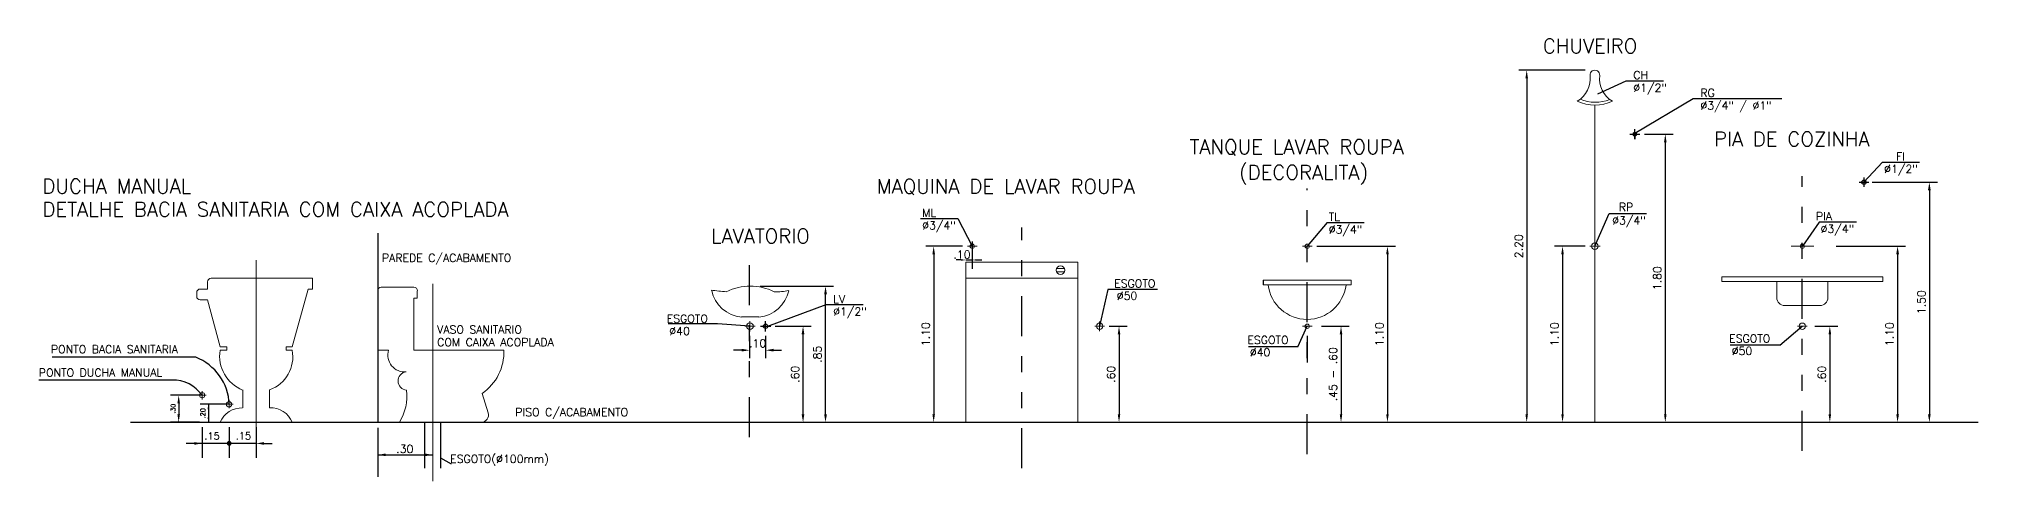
# Model space of a CAD drawing. Header units: millimetres. Extents: x -1292 to 2253, y 326 to 453.
# Drawn here: x 2211.36 to 2223.47, y 376.82 to 379.59 of the extents above; entities that cross this region are included whole.
import ezdxf
from ezdxf.enums import TextEntityAlignment as Align

# ---------------------------------------------------------------- set-up
doc = ezdxf.new("R2010")
doc.units = ezdxf.units.MM
doc.header["$LTSCALE"] = 0.5
doc.linetypes.add('DASHDOT2', pattern=[12.7, 6.35, -3.175, 0, -3.175])
doc.linetypes.add('DIVIDE', pattern=[1.25, 0.5, -0.25, 0, -0.25, 0, -0.25])
doc.layers.add('BLOCOS HIDRAULICA', color=4, linetype='Continuous', lineweight=9)
for name, color, linetype in [('CERC02', 3, 'Continuous'), ('LAYER8', 9, 'Continuous'), ('TEXT', 2, 'Continuous'), ('TUBELPAREDE', 2, 'Continuous'), ('TUBULACAO', 2, 'Continuous')]:
    doc.layers.add(name, color=color, linetype=linetype)
doc.styles.add('ROMANS', font='romans')

msp = doc.modelspace()

# ---------------------------------------------------------------- linework, layer by layer
at = {"linetype": 'ByBlock'}
for p, q in [((2217.117, 378.203), (2217.087, 378.203)), ((2217.147, 378.203), (2217.187, 378.203)), ((2217.217, 378.203), (2217.247, 378.203)), ((2212.544, 377.301), (2212.364, 377.301)), ((2212.359, 377.189), (2212.178, 377.189))]:
    msp.add_line(p, q, dxfattribs=at)
msp.add_line((2217.187, 378.259), (2217.187, 378.147))
at = {"color": 8}
for p, q in [((2212.335, 377.595), (2211.439, 377.595)), ((2212.189, 377.453), (2211.355, 377.453)), ((2212.414, 377.189), (2212.414, 377.189))]:
    msp.add_line(p, q, dxfattribs=at)
at = {"color": 8, "linetype": 'ByBlock'}
for p, q in [((2212.359, 377.358), (2212.178, 377.358)), ((2212.229, 377.307), (2212.229, 377.239)), ((2212.415, 377.301), (2212.415, 377.189)), ((2212.376, 377.159), (2212.376, 376.967)), ((2212.544, 377.159), (2212.544, 376.967)), ((2212.544, 377.159), (2212.544, 376.967)), ((2212.713, 377.159), (2212.713, 376.967)), ((2213.473, 377.155), (2213.473, 376.848)), ((2212.713, 377.057), (2212.276, 377.057)), ((2212.763, 377.057), (2212.813, 377.057))]:
    msp.add_line(p, q, dxfattribs=at)
at = {"color": 8}
for centre, radius, start, end in [((2212.217, 377.289), 0.328, 2.1023, 68.8424), ((2212.194, 377.234), 0.219, 34.3393, 91.4406)]:
    msp.add_arc(centre, radius, start, end, dxfattribs=at)
at = {"linetype": 'ByBlock'}
for points in [[(2217.117, 378.208), (2217.117, 378.198), (2217.147, 378.203)], [(2217.217, 378.208), (2217.217, 378.198), (2217.187, 378.203)]]:
    msp.add_solid(points, dxfattribs=at)
at = {"color": 8, "linetype": 'ByBlock'}
for points in [[(2212.221, 377.307), (2212.237, 377.307), (2212.229, 377.358)], [(2212.221, 377.239), (2212.237, 377.239), (2212.229, 377.189)], [(2212.409, 377.27), (2212.42, 377.27), (2212.415, 377.301)], [(2212.409, 377.22), (2212.42, 377.22), (2212.415, 377.189)], [(2212.326, 377.065), (2212.326, 377.048), (2212.376, 377.057)], [(2212.763, 377.065), (2212.763, 377.048), (2212.713, 377.057)]]:
    msp.add_solid(points, dxfattribs=at)
at = {"layer": 'BLOCOS HIDRAULICA'}
for p, q in [((2221.077, 378.309), (2221.077, 379.17)), ((2221.077, 378.257), (2221.077, 378.321)), ((2217.147, 378.189), (2217.147, 377.189)), ((2217.147, 378.189), (2217.847, 378.189)), ((2217.157, 378.289), (2217.217, 378.289)), ((2217.847, 378.189), (2217.847, 377.189)), ((2219.25, 378.289), (2219.31, 378.289)), ((2221.045, 378.289), (2221.109, 378.289)), ((2221.077, 377.189), (2221.077, 378.269)), ((2222.303, 378.289), (2222.444, 378.289)), ((2222.343, 378.289), (2222.403, 378.289)), ((2212.409, 378.021), (2212.409, 378.066)), ((2212.432, 378.089), (2213.066, 378.089)), ((2213.066, 378.089), (2213.066, 378.021)), ((2213.816, 376.821), (2213.816, 378.053)), ((2217.147, 378.089), (2217.847, 378.089)), ((2217.713, 378.149), (2217.763, 378.149)), ((2217.713, 378.129), (2217.763, 378.129)), ((2219.555, 378.077), (2219.005, 378.077)), ((2219.005, 378.047), (2219.555, 378.047)), ((2219.555, 378.077), (2219.555, 378.047)), ((2222.876, 378.098), (2221.87, 378.098)), ((2221.87, 378.068), (2221.87, 378.098)), ((2221.87, 378.068), (2222.876, 378.068)), ((2222.213, 378.068), (2222.213, 377.968)), ((2222.533, 378.068), (2222.533, 377.968)), ((2222.876, 378.068), (2222.876, 378.098)), ((2212.342, 377.976), (2212.342, 377.999)), ((2212.364, 378.021), (2212.409, 378.021)), ((2212.409, 377.954), (2212.364, 377.954)), ((2212.488, 377.661), (2212.409, 377.954)), ((2213.039, 378.021), (2212.938, 377.661)), ((2213.066, 378.021), (2213.039, 378.021)), ((2213.495, 378.033), (2213.698, 378.033)), ((2213.72, 377.965), (2213.698, 377.965)), ((2213.698, 377.965), (2213.698, 377.639)), ((2213.72, 378.01), (2213.72, 377.965)), ((2217.983, 377.819), (2217.983, 377.759)), ((2222.263, 377.918), (2222.483, 377.918)), ((2215.767, 377.789), (2215.83, 377.789)), ((2217.953, 377.789), (2218.013, 377.789)), ((2219.25, 377.789), (2219.31, 377.789)), ((2222.343, 377.789), (2222.403, 377.789)), ((2212.53, 377.661), (2212.488, 377.661)), ((2212.488, 377.639), (2212.53, 377.639)), ((2212.53, 377.639), (2212.53, 377.661)), ((2212.938, 377.661), (2212.9, 377.661)), ((2212.9, 377.639), (2212.938, 377.639)), ((2213.54, 377.639), (2213.473, 377.639)), ((2213.698, 377.639), (2214.26, 377.639)), ((2212.35, 377.358), (2212.401, 377.358)), ((2212.629, 377.279), (2212.629, 377.391)), ((2212.797, 377.391), (2212.797, 377.279)), ((2214.125, 377.369), (2214.163, 377.247)), ((2212.519, 377.301), (2212.57, 377.301)), ((2214.12, 377.189), (2213.608, 377.189)), ((2213.816, 377.155), (2213.816, 376.848))]:
    msp.add_line(p, q, dxfattribs=at)
at = {"layer": 'BLOCOS HIDRAULICA', "linetype": 'DASHDOT2'}
msp.add_line((2212.713, 377.02), (2212.713, 378.202), dxfattribs=at)
at = {"layer": 'BLOCOS HIDRAULICA', "color": 8}
for p, q in [((2213.473, 377.639), (2213.473, 378.01)), ((2212.9, 377.661), (2212.9, 377.639)), ((2212.938, 377.189), (2212.488, 377.189))]:
    msp.add_line(p, q, dxfattribs=at)
at = {"layer": 'BLOCOS HIDRAULICA', "linetype": 'DIVIDE'}
msp.add_line((2215.798, 377.757), (2215.798, 377.821), dxfattribs=at)
at = {"layer": 'BLOCOS HIDRAULICA', "linetype": 'Continuous'}
for p, q in [((2212.376, 377.332), (2212.376, 377.383)), ((2212.544, 377.276), (2212.544, 377.327))]:
    msp.add_line(p, q, dxfattribs=at)
at = {"layer": 'BLOCOS HIDRAULICA'}
for points in [[(2220.967, 379.195, 0.299855), (2221.047, 379.355, -1.127154), (2221.107, 379.355, 0.299855), (2221.187, 379.195, -0.225434), (2220.967, 379.195)], [(2221.171, 379.205, -0.188676), (2220.985, 379.207)]]:
    msp.add_lwpolyline(points, format="xyb", dxfattribs=at)
for centre, radius in [((2217.187, 378.289), 0.0134), ((2219.28, 378.289), 0.0134), ((2221.077, 378.289), 0.0201), ((2222.373, 378.289), 0.0134), ((2217.738, 378.139), 0.0267), ((2215.798, 377.789), 0.0209), ((2217.983, 377.789), 0.0201), ((2222.373, 377.789), 0.0201), ((2219.28, 377.789), 0.0134), ((2212.376, 377.358), 0.0166), ((2212.544, 377.301), 0.0166)]:
    msp.add_circle(centre, radius, dxfattribs=at)
for centre, radius, start, end in [((2212.432, 378.066), 0.0225, 90, 180), ((2219.279, 378.077), 0.245, 187.145, 352.855), ((2212.364, 377.999), 0.0225, 90, 180), ((2212.364, 377.976), 0.0225, 180, 270), ((2213.495, 378.01), 0.0225, 90, 180), ((2213.698, 378.01), 0.0225, 0, 90), ((2215.681, 378.71), 0.706, 259.8389, 267.4965), ((2215.765, 378.055), 0.21, 192.0404, 264.6167), ((2215.8, 377.696), 0.343, 64.0686, 115.9314), ((2215.835, 378.055), 0.21, 275.3833, 347.9596), ((2215.971, 378.301), 0.297, 266.0429, 283.4487), ((2222.263, 377.968), 0.05, 180, 270), ((2222.483, 377.968), 0.05, 270, 0), ((2215.8, 374.208), 3.64, 89.1423, 90.8577), ((2212.714, 377.603), 0.229, 171.092, 248.1169), ((2212.722, 377.598), 0.22, 290.0734, 10.7177), ((2213.641, 377.608), 0.105, 162.8316, 275.0708), ((2213.945, 377.628), 0.316, 304.9042, 1.9657), ((2213.657, 377.447), 0.0572, 97.4898, 265.6395), ((2213.345, 377.353), 0.31, 328.009, 6.7373), ((2212.624, 377.131), 0.148, 88.2287, 157.0098), ((2212.805, 377.136), 0.143, 21.6607, 93.1009), ((2214.12, 377.234), 0.045, 270, 17.354)]:
    msp.add_arc(centre, radius, start, end, dxfattribs=at)
at = {"layer": 'Defpoints', "color": 0, "linetype": 'ByBlock'}
for p in [(2217.147, 378.189), (2217.187, 378.203), (2217.187, 378.189), (2219.308, 377.789), (2212.229, 377.189), (2212.544, 377.189), (2212.544, 377.189), (2212.713, 377.189), (2213.816, 376.95)]:
    msp.add_point(p, dxfattribs=at)
at = {"layer": 'Defpoints', "color": 8, "linetype": 'ByBlock'}
for p in [(2212.376, 377.189), (2212.376, 377.189), (2212.376, 377.057), (2212.713, 377.057)]:
    msp.add_point(p, dxfattribs=at)
at = {"layer": 'LAYER8', "linetype": 'ByBlock'}
for p, q in [((2221.017, 379.389), (2220.601, 379.389)), ((2220.651, 379.339), (2220.651, 377.239)), ((2221.387, 378.989), (2221.567, 378.989)), ((2221.517, 378.939), (2221.517, 377.239)), ((2222.81, 378.689), (2223.217, 378.689)), ((2223.167, 378.639), (2223.167, 377.239)), ((2217.127, 378.289), (2216.896, 378.289)), ((2216.946, 378.239), (2216.946, 377.239)), ((2219.34, 378.289), (2219.831, 378.289)), ((2219.781, 378.239), (2219.781, 377.239)), ((2221.017, 378.289), (2220.825, 378.289)), ((2220.875, 378.239), (2220.875, 377.239)), ((2222.585, 378.289), (2223.018, 378.289)), ((2222.968, 378.239), (2222.968, 377.239)), ((2215.861, 378.039), (2216.32, 378.039)), ((2216.27, 377.239), (2216.27, 377.989)), ((2215.796, 377.729), (2215.796, 377.589)), ((2215.896, 377.729), (2215.896, 377.589)), ((2215.956, 377.789), (2216.18, 377.789)), ((2216.13, 377.239), (2216.13, 377.739)), ((2218.043, 377.789), (2218.154, 377.789)), ((2218.104, 377.739), (2218.104, 377.239)), ((2219.28, 377.729), (2219.28, 377.563)), ((2219.368, 377.789), (2219.541, 377.789)), ((2219.491, 377.739), (2219.491, 377.239)), ((2222.451, 377.789), (2222.595, 377.789)), ((2222.545, 377.739), (2222.545, 377.239)), ((2215.746, 377.639), (2215.696, 377.639)), ((2215.946, 377.639), (2215.996, 377.639)), ((2213.473, 376.985), (2213.816, 376.985))]:
    msp.add_line(p, q, dxfattribs=at)
at = {"layer": 'LAYER8'}
for p, q in [((2221.095, 379.242), (2221.273, 379.323)), ((2221.273, 379.323), (2221.505, 379.323)), ((2221.327, 378.996), (2221.692, 379.212)), ((2221.692, 379.212), (2222.246, 379.212)), ((2221.327, 378.957), (2221.327, 379.021)), ((2221.295, 378.989), (2221.358, 378.989)), ((2221.327, 378.989), (2221.327, 378.957)), ((2222.874, 378.814), (2222.758, 378.689)), ((2222.874, 378.814), (2223.106, 378.814)), ((2222.728, 378.689), (2222.788, 378.689)), ((2222.728, 378.689), (2222.788, 378.689)), ((2222.758, 378.719), (2222.758, 378.659)), ((2216.864, 378.462), (2217.096, 378.462)), ((2217.096, 378.462), (2217.187, 378.289)), ((2219.404, 378.437), (2219.28, 378.289)), ((2219.404, 378.437), (2219.636, 378.437)), ((2221.077, 378.289), (2221.167, 378.494)), ((2221.167, 378.494), (2221.4, 378.494)), ((2222.479, 378.439), (2222.374, 378.289)), ((2222.711, 378.439), (2222.479, 378.439)), ((2217.187, 378.319), (2217.187, 378.259)), ((2219.005, 378.077), (2219.005, 378.047)), ((2218.035, 378.018), (2217.983, 377.789)), ((2218.344, 378.018), (2218.035, 378.018)), ((2215.596, 377.805), (2215.288, 377.805)), ((2215.798, 377.789), (2215.596, 377.805)), ((2215.91, 377.789), (2216.274, 377.925)), ((2216.274, 377.925), (2216.506, 377.925)), ((2215.864, 377.789), (2215.928, 377.789)), ((2219.221, 377.661), (2219.28, 377.789)), ((2222.232, 377.67), (2222.373, 377.789)), ((2219.221, 377.661), (2218.913, 377.661)), ((2222.232, 377.67), (2221.923, 377.67)), ((2213.934, 376.928), (2213.866, 376.964))]:
    msp.add_line(p, q, dxfattribs=at)
at = {"layer": 'LAYER8', "linetype": 'DIVIDE'}
for p, q in [((2222.373, 377.01), (2222.373, 378.727)), ((2219.28, 376.989), (2219.28, 378.65)), ((2217.497, 376.902), (2217.497, 378.406)), ((2215.796, 377.096), (2215.796, 378.238)), ((2215.896, 377.757), (2215.896, 377.821))]:
    msp.add_line(p, q, dxfattribs=at)
at = {"layer": 'LAYER8', "linetype": 'Continuous'}
for p, q in [((2213.766, 376.902), (2213.766, 377.189)), ((2213.866, 376.902), (2213.866, 377.189))]:
    msp.add_line(p, q, dxfattribs=at)
at = {"layer": 'LAYER8', "const_width": 0.015}
msp.add_lwpolyline([(2221.319, 378.989, 1), (2221.334, 378.989, 1)], format="xyb", close=True, dxfattribs=at)
at = {"layer": 'LAYER8', "color": 2}
msp.add_lwpolyline([(2214.6, 377.189), (2214.96, 377.189), (2216.734, 377.189), (2218.573, 377.189), (2220.1, 377.189), (2221.841, 377.189), (2223.472, 377.189)], dxfattribs=at)
at = {"layer": 'LAYER8'}
for centre in [(2222.758, 378.689), (2215.896, 377.789)]:
    msp.add_circle(centre, 0.0134, dxfattribs=at)
at = {"layer": 'LAYER8', "linetype": 'ByBlock'}
for points in [[(2220.643, 379.339), (2220.659, 379.339), (2220.651, 379.389)], [(2221.509, 378.939), (2221.525, 378.939), (2221.517, 378.989)], [(2223.158, 378.639), (2223.175, 378.639), (2223.167, 378.689)], [(2216.938, 378.239), (2216.954, 378.239), (2216.946, 378.289)], [(2219.773, 378.239), (2219.789, 378.239), (2219.781, 378.289)], [(2220.867, 378.239), (2220.883, 378.239), (2220.875, 378.289)], [(2222.96, 378.239), (2222.977, 378.239), (2222.968, 378.289)], [(2216.262, 377.989), (2216.279, 377.989), (2216.27, 378.039)], [(2216.121, 377.739), (2216.138, 377.739), (2216.13, 377.789)], [(2218.096, 377.739), (2218.112, 377.739), (2218.104, 377.789)], [(2219.483, 377.739), (2219.499, 377.739), (2219.491, 377.789)], [(2222.537, 377.739), (2222.553, 377.739), (2222.545, 377.789)], [(2215.746, 377.648), (2215.746, 377.631), (2215.796, 377.639)], [(2215.946, 377.648), (2215.946, 377.631), (2215.896, 377.639)], [(2216.121, 377.239), (2216.138, 377.239), (2216.13, 377.189)], [(2216.262, 377.239), (2216.279, 377.239), (2216.27, 377.189)], [(2216.938, 377.239), (2216.954, 377.239), (2216.946, 377.189)], [(2218.096, 377.239), (2218.112, 377.239), (2218.104, 377.189)], [(2219.483, 377.239), (2219.499, 377.239), (2219.491, 377.189)], [(2219.773, 377.239), (2219.789, 377.239), (2219.781, 377.189)], [(2220.643, 377.239), (2220.659, 377.239), (2220.651, 377.189)], [(2220.867, 377.239), (2220.883, 377.239), (2220.875, 377.189)], [(2221.509, 377.239), (2221.525, 377.239), (2221.517, 377.189)], [(2222.537, 377.239), (2222.553, 377.239), (2222.545, 377.189)], [(2222.96, 377.239), (2222.977, 377.239), (2222.968, 377.189)], [(2223.158, 377.239), (2223.175, 377.239), (2223.167, 377.189)], [(2213.523, 376.994), (2213.523, 376.977), (2213.473, 376.985)], [(2213.766, 376.994), (2213.766, 376.977), (2213.816, 376.985)]]:
    msp.add_solid(points, dxfattribs=at)
at = {"layer": 'TUBELPAREDE'}
for p, q in [((2213.473, 378.371), (2213.473, 377.189)), ((2211.929, 377.189), (2213.473, 377.189)), ((2213.473, 377.189), (2214.6, 377.189))]:
    msp.add_line(p, q, dxfattribs=at)
at = {"layer": 'TUBULACAO', "color": 8, "const_width": 0.0156}
msp.add_lwpolyline([(2212.537, 377.057, 1), (2212.552, 377.057, 1)], format="xyb", close=True, dxfattribs=at)

# ---------------------------------------------------------------- texts
at = {"linetype": 'ByBlock', "style": 'ROMANS'}
msp.add_text('.10', height=0.05, dxfattribs=at).set_placement((2217.123, 378.237), align=Align.MIDDLE_CENTER)
at = {"color": 8, "linetype": 'ByBlock', "style": 'ROMANS'}
msp.add_text('.30', height=0.0281, rotation=90, dxfattribs=at).set_placement((2212.194, 377.274), align=Align.MIDDLE_CENTER)
msp.add_text('.20', height=0.03, rotation=90, dxfattribs=at).set_placement((2212.38, 377.245), align=Align.MIDDLE)
for p in [(2212.438, 377.103), (2212.634, 377.104)]:
    msp.add_text('.15', height=0.045, dxfattribs=at).set_placement(p, align=Align.MIDDLE_CENTER)
at = {"layer": 'CERC02', "style": 'ROMANS'}
for s, p in [('CH', (2221.317, 379.383)), ('%%C1/2"', (2221.317, 379.304)), ('RG', (2221.736, 379.272)), ('%%C3/4" / %%C1"', (2221.736, 379.193)), ('%%C1/2"', (2222.884, 378.797)), ('FI', (2222.959, 378.875)), ('RP', (2221.227, 378.559)), ('%%C3/4"', (2216.874, 378.444)), ('ML', (2216.874, 378.523)), ('TL', (2219.414, 378.498)), ('%%C3/4"', (2219.414, 378.419)), ('%%C3/4"', (2221.185, 378.475)), ('PIA', (2222.458, 378.501)), ('%%C3/4"', (2222.487, 378.422)), ('PAREDE C/ACABAMENTO', (2213.499, 378.241)), ('ESGOTO', (2218.074, 378.081)), ('LV', (2216.318, 377.984)), ('%%C50', (2218.09, 378.004)), ('ESGOTO', (2215.278, 377.861)), ('%%C1/2"', (2216.318, 377.906)), ('VASO SANITARIO ', (2213.844, 377.793)), ('COM CAIXA ACOPLADA', (2213.844, 377.714)), ('%%C40', (2215.294, 377.784)), ('ESGOTO', (2218.906, 377.728)), ('ESGOTO', (2221.916, 377.737)), ('PONTO BACIA SANITARIA', (2211.431, 377.67)), ('%%C40', (2218.921, 377.651)), ('%%C50', (2221.932, 377.66)), ('PONTO DUCHA MANUAL', (2211.355, 377.524)), ('PISO C/ACABAMENTO', (2214.332, 377.277)), ('ESGOTO(%%c100mm)', (2213.925, 376.985))]:
    msp.add_text(s, height=0.05, dxfattribs=at).set_placement(p, align=Align.TOP_LEFT)
at = {"layer": 'LAYER8', "linetype": 'ByBlock', "style": 'ROMANS'}
for s, p in [('2.20', (2220.601, 378.289)), ('1.80', (2221.467, 378.089)), ('1.50', (2223.117, 377.939)), ('1.10', (2216.896, 377.739)), ('1.10', (2219.731, 377.739)), ('1.10', (2220.825, 377.739)), ('1.10', (2222.918, 377.739)), ('.85', (2216.22, 377.614)), ('.60', (2216.08, 377.489)), ('.60', (2218.054, 377.489)), ('.60', (2222.495, 377.489))]:
    msp.add_text(s, height=0.05, rotation=90, dxfattribs=at).set_placement(p, align=Align.MIDDLE_CENTER)
msp.add_text('.10', height=0.05, dxfattribs=at).set_placement((2215.846, 377.682), align=Align.MIDDLE_CENTER)
msp.add_text('.45 - .60', height=0.05, rotation=90, dxfattribs=at).set_placement((2219.441, 377.489), align=Align.MIDDLE)
msp.add_text('.30', height=0.05, dxfattribs=at).set_placement((2213.642, 377.022), align=Align.MIDDLE)
at = {"layer": 'TEXT', "style": 'ROMANS'}
for s, p in [('CHUVEIRO', (2220.752, 379.585)), ('TANQUE LAVAR ROUPA ', (2218.544, 378.955)), ('PIA DE COZINHA', (2221.821, 379.004)), ('(DECORALITA)', (2218.854, 378.795)), ('DUCHA MANUAL', (2211.378, 378.709)), ('MAQUINA DE LAVAR ROUPA', (2216.59, 378.708)), ('DETALHE BACIA SANITARIA COM CAIXA ACOPLADA', (2211.378, 378.564)), ('LAVATORIO', (2215.555, 378.397))]:
    msp.add_text(s, height=0.09, dxfattribs=at).set_placement(p, align=Align.TOP_LEFT)

doc.saveas('drawing.dxf')
